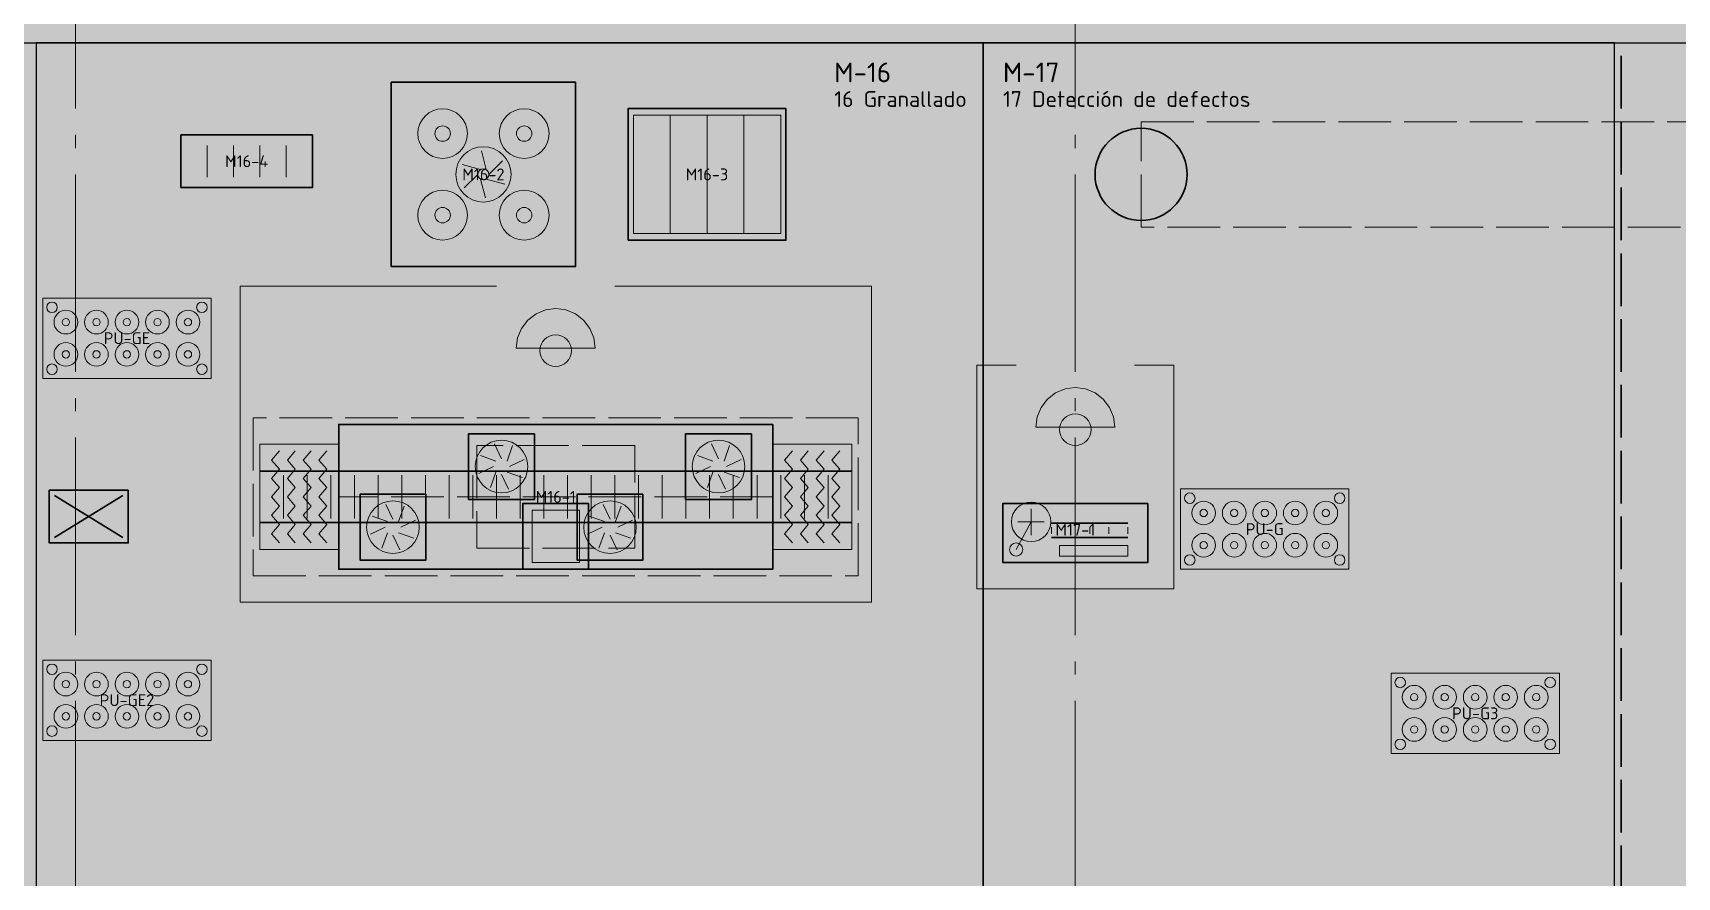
# Model space of a CAD drawing. Header units: millimetres. Extents: x 0 to 1189, y 0 to 841.
# Drawn here: x 535.8 to 660.8, y 606.6 to 670.8 of the extents above; entities that cross this region are included whole.
import ezdxf
from ezdxf.enums import TextEntityAlignment as Align

# ---------------------------------------------------------------- set-up
doc = ezdxf.new("R2010")
doc.units = ezdxf.units.MM
doc.linetypes.add('IRAM-E-TRAZOS', pattern=[5, 4, -1])
doc.linetypes.add('IRAM-F-TRAZO-PUNTO', pattern=[20, 15, -2, 1, -2])
for name, color, linetype, lineweight, true_color in [('A-AREA-TRABAJO', 30, 'CONTINUOUS', 13, 0xeb963c), ('A-DEFENSA', 2, 'CONTINUOUS', 35, 0xe6b400), ('A-DEM-RO', 1, 'CONTINUOUS', 35, 0xd21e1e), ('A-EQUIPO', 30, 'CONTINUOUS', 35, 0xe67800), ('A-PASILLO', 2, 'IRAM-E-TRAZOS', 35, 0xd7a500), ('A-SENDA', 2, 'CONTINUOUS', 25, 0xd7a500)]:
    doc.layers.add(name, color=color, linetype=linetype, lineweight=lineweight, true_color=true_color)
for name, color, linetype, lineweight in [('A-EJE', 1, 'IRAM-F-TRAZO-PUNTO', 18), ('A-EQUIPO-FINO', 8, 'CONTINUOUS', 13), ('A-EQUIPO-OCULTO', 8, 'IRAM-E-TRAZOS', 13), ('A-EQUIPO-RELLENO', 9, 'CONTINUOUS', 13), ('A-OPERARIO', 6, 'CONTINUOUS', 18), ('A-RELLENO', 9, 'CONTINUOUS', 13), ('A-SECTOR', 1, 'CONTINUOUS', 25), ('A-SECTOR-TXT', 1, 'CONTINUOUS', 25), ('A-SEGURIDAD', 1, 'IRAM-E-TRAZOS', 18), ('A-TEXTO', 7, 'CONTINUOUS', 18)]:
    doc.layers.add(name, color=color, linetype=linetype, lineweight=lineweight)
doc.styles.add('ISO3098', font='isocpeur.ttf')

msp = doc.modelspace()

# ---------------------------------------------------------------- hatches: boundary and pattern name
at = {"layer": 'A-EQUIPO-RELLENO', "true_color": 0xe6e6dc}
h = msp.add_hatch(color=7, dxfattribs=at)
h.dxf.hatch_style = 1
h.paths.add_polyline_path([(563, 653), (577, 653), (577, 667), (563, 667)])
at = {"layer": 'A-EQUIPO-RELLENO', "true_color": 0xeedec0}
h = msp.add_hatch(color=7, dxfattribs=at)
h.dxf.hatch_style = 1
h.paths.add_polyline_path([(581.4, 655.5), (592.6, 655.5), (592.6, 664.5), (581.4, 664.5)])
h = msp.add_hatch(color=7, dxfattribs=at)
h.dxf.hatch_style = 1
h.paths.add_polyline_path([(547, 659), (557, 659), (557, 663), (547, 663)])
at = {"layer": 'A-EQUIPO-RELLENO', "true_color": 0xeeeeee}
h = msp.add_hatch(color=7, dxfattribs=at)
h.dxf.hatch_style = 1
h.paths.add_polyline_path([(536.5, 644.5), (549.3, 644.5), (549.3, 650.6), (536.5, 650.6)])
at = {"layer": 'A-EQUIPO-RELLENO', "true_color": 0xfae1f5}
h = msp.add_hatch(color=7, dxfattribs=at)
h.dxf.hatch_style = 1
h.paths.add_polyline_path([(578.5, 646.8), (578.398, 647.576), (578.098, 648.3), (577.621, 648.921), (577, 649.398), (576.276, 649.698), (575.5, 649.8), (574.724, 649.698), (574, 649.398), (573.379, 648.921), (572.902, 648.3), (572.602, 647.576), (572.5, 646.8), (578.5, 646.8)])
at = {"layer": 'A-EQUIPO-RELLENO', "true_color": 0xffffff}
h = msp.add_hatch(color=7, dxfattribs=at)
h.dxf.hatch_style = 1
h.paths.add_polyline_path([(574.3, 646.6), (574.341, 646.289), (574.461, 646), (574.651, 645.751), (574.9, 645.561), (575.189, 645.441), (575.5, 645.4), (575.811, 645.441), (576.1, 645.561), (576.349, 645.751), (576.539, 646), (576.659, 646.289), (576.7, 646.6), (576.659, 646.911), (576.539, 647.2), (576.349, 647.449), (576.1, 647.639), (575.811, 647.759), (575.5, 647.8), (575.189, 647.759), (574.9, 647.639), (574.651, 647.449), (574.461, 647.2), (574.341, 646.911)])
at = {"layer": 'A-EQUIPO-RELLENO', "true_color": 0xfae1f5}
h = msp.add_hatch(color=7, dxfattribs=at)
h.dxf.hatch_style = 1
h.paths.add_polyline_path([(618, 640.8), (617.898, 641.576), (617.598, 642.3), (617.121, 642.921), (616.5, 643.398), (615.776, 643.698), (615, 643.8), (614.224, 643.698), (613.5, 643.398), (612.879, 642.921), (612.402, 642.3), (612.102, 641.576), (612, 640.8), (618, 640.8)])
at = {"layer": 'A-EQUIPO-RELLENO', "true_color": 0xffffff}
h = msp.add_hatch(color=7, dxfattribs=at)
h.dxf.hatch_style = 1
h.paths.add_polyline_path([(613.8, 640.6), (613.841, 640.289), (613.961, 640), (614.151, 639.751), (614.4, 639.561), (614.689, 639.441), (615, 639.4), (615.311, 639.441), (615.6, 639.561), (615.849, 639.751), (616.039, 640), (616.159, 640.289), (616.2, 640.6), (616.159, 640.911), (616.039, 641.2), (615.849, 641.449), (615.6, 641.639), (615.311, 641.759), (615, 641.8), (614.689, 641.759), (614.4, 641.639), (614.151, 641.449), (613.961, 641.2), (613.841, 640.911)])
at = {"layer": 'A-EQUIPO-RELLENO', "true_color": 0xeeeeee}
h = msp.add_hatch(color=7, dxfattribs=at)
h.dxf.hatch_style = 1
h.paths.add_polyline_path([(592, 641), (559, 641), (559, 630), (592, 630)])
at = {"layer": 'A-EQUIPO-RELLENO', "true_color": 0xcdd0d4}
h = msp.add_hatch(color=7, dxfattribs=at)
h.dxf.hatch_style = 1
h.paths.add_polyline_path([(573.875, 640.3), (568.875, 640.3), (568.875, 635.3), (573.875, 635.3)])
h = msp.add_hatch(color=7, dxfattribs=at)
h.dxf.hatch_style = 1
h.paths.add_polyline_path([(590.375, 640.3), (585.375, 640.3), (585.375, 635.3), (590.375, 635.3)])
at = {"layer": 'A-EQUIPO-RELLENO', "true_color": 0xe2e7ee}
h = msp.add_hatch(color=7, dxfattribs=at)
h.dxf.hatch_style = 1
h.paths.add_polyline_path([(559, 639.5), (553, 639.5), (553, 631.5), (559, 631.5)])
h = msp.add_hatch(color=7, dxfattribs=at)
h.dxf.hatch_style = 1
h.paths.add_polyline_path([(598, 639.5), (592, 639.5), (592, 631.5), (598, 631.5)])
at = {"layer": 'A-EQUIPO-RELLENO', "true_color": 0xeeeeee}
h = msp.add_hatch(color=7, dxfattribs=at)
h.dxf.hatch_style = 1
h.paths.add_polyline_path([(598, 637.45), (553, 637.45), (553, 633.55), (598, 633.55)])
at = {"layer": 'A-EQUIPO-RELLENO', "true_color": 0xf5cdc8}
h = msp.add_hatch(color=7, dxfattribs=at)
h.dxf.hatch_style = 1
h.paths.add_polyline_path([(543, 636), (537, 636), (537, 632), (543, 632)])
at = {"layer": 'A-EQUIPO-RELLENO', "true_color": 0xcdd0d4}
h = msp.add_hatch(color=7, dxfattribs=at)
h.dxf.hatch_style = 1
h.paths.add_polyline_path([(565.625, 635.7), (560.625, 635.7), (560.625, 630.7), (565.625, 630.7)])
h = msp.add_hatch(color=7, dxfattribs=at)
h.dxf.hatch_style = 1
h.paths.add_polyline_path([(578, 635), (573, 635), (573, 630), (578, 630)])
h = msp.add_hatch(color=7, dxfattribs=at)
h.dxf.hatch_style = 1
h.paths.add_polyline_path([(582.125, 635.7), (577.125, 635.7), (577.125, 630.7), (582.125, 630.7)])
at = {"layer": 'A-EQUIPO-RELLENO', "true_color": 0xeeeeee}
h = msp.add_hatch(color=7, dxfattribs=at)
h.dxf.hatch_style = 1
h.paths.add_polyline_path([(620.5, 635), (609.5, 635), (609.5, 630.5), (620.5, 630.5)])
h = msp.add_hatch(color=7, dxfattribs=at)
h.dxf.hatch_style = 1
h.paths.add_polyline_path([(623, 630), (635.8, 630), (635.8, 636.1), (623, 636.1)])
h = msp.add_hatch(color=7, dxfattribs=at)
h.dxf.hatch_style = 1
h.paths.add_polyline_path([(619, 633.5), (613.2, 633.5), (613.2, 632.4), (619, 632.4)])
h = msp.add_hatch(color=7, dxfattribs=at)
h.dxf.hatch_style = 1
h.paths.add_polyline_path([(536.5, 617), (549.3, 617), (549.3, 623.1), (536.5, 623.1)])
h = msp.add_hatch(color=7, dxfattribs=at)
h.dxf.hatch_style = 1
h.paths.add_polyline_path([(639, 616), (651.8, 616), (651.8, 622.1), (639, 622.1)])
at = {"layer": 'A-RELLENO', "true_color": 0xfff4b4}
h = msp.add_hatch(color=7, dxfattribs=at)
h.dxf.hatch_style = 1
h.paths.add_polyline_path([(223, 670), (743, 670), (743, 690), (223, 690)])
at = {"layer": 'A-RELLENO', "true_color": 0xf6f6f6}
h = msp.add_hatch(color=7, dxfattribs=at)
h.dxf.hatch_style = 1
h.paths.add_polyline_path([(521, 510), (536, 510), (536, 670), (521, 670)])
at = {"layer": 'A-RELLENO', "true_color": 0xfde4c8}
h = msp.add_hatch(color=7, dxfattribs=at)
h.dxf.hatch_style = 1
h.paths.add_polyline_path([(536, 600), (608, 600), (608, 670), (536, 670)])
h = msp.add_hatch(color=7, dxfattribs=at)
h.dxf.hatch_style = 1
h.paths.add_polyline_path([(608, 580), (656, 580), (656, 670), (608, 670)])
at = {"layer": 'A-RELLENO', "true_color": 0xf6f6f6}
h = msp.add_hatch(color=7, dxfattribs=at)
h.dxf.hatch_style = 1
h.paths.add_polyline_path([(656, 420), (671, 420), (671, 670), (656, 670)])

# ---------------------------------------------------------------- linework, layer by layer
at = {"layer": 'A-AREA-TRABAJO'}
for p, q in [((571, 651.5), (551.5, 651.5)), ((599.5, 651.5), (580, 651.5)), ((610.5, 645.5), (607.5, 645.5)), ((622.5, 645.5), (619.5, 645.5))]:
    msp.add_line(p, q, dxfattribs=at)
for points in [[(599.5, 651.5), (599.5, 627.5), (551.5, 627.5), (551.5, 651.5)], [(622.5, 645.5), (622.5, 628.5), (607.5, 628.5), (607.5, 645.5)]]:
    msp.add_lwpolyline(points, dxfattribs=at)
at = {"layer": 'A-DEFENSA'}
for p, q in [((536, 670), (548, 670)), ((561, 670), (655, 670))]:
    msp.add_line(p, q, dxfattribs=at)
at = {"layer": 'A-DEM-RO'}
for p, q in [((542.6, 635.6), (537.4, 632.4)), ((542.6, 632.4), (537.4, 635.6))]:
    msp.add_line(p, q, dxfattribs=at)
msp.add_lwpolyline([(543, 636), (537, 636), (537, 632), (543, 632)], close=True, dxfattribs=at)
at = {"layer": 'A-EJE'}
for p, q in [((539, 185), (539, 696)), ((615, 185), (615, 696))]:
    msp.add_line(p, q, dxfattribs=at)
at = {"layer": 'A-EQUIPO'}
for p, q in [((598, 637.45), (553, 637.45)), ((598, 633.55), (553, 633.55)), ((619, 633.5), (613.2, 633.5)), ((619, 632.4), (613.2, 632.4))]:
    msp.add_line(p, q, dxfattribs=at)
for points in [[(563, 653), (577, 653), (577, 667), (563, 667)], [(581, 655), (593, 655), (593, 665), (581, 665)], [(547, 659), (557, 659), (557, 663), (547, 663)], [(592, 641), (559, 641), (559, 630), (592, 630)], [(573.875, 640.3), (568.875, 640.3), (568.875, 635.3), (573.875, 635.3)], [(590.375, 640.3), (585.375, 640.3), (585.375, 635.3), (590.375, 635.3)], [(565.625, 635.7), (560.625, 635.7), (560.625, 630.7), (565.625, 630.7)], [(578, 635), (573, 635), (573, 630), (578, 630)], [(582.125, 635.7), (577.125, 635.7), (577.125, 630.7), (582.125, 630.7)], [(620.5, 635), (609.5, 635), (609.5, 630.5), (620.5, 630.5)]]:
    msp.add_lwpolyline(points, close=True, dxfattribs=at)
msp.add_circle((620, 660), 3.5, dxfattribs=at)
at = {"layer": 'A-EQUIPO-FINO'}
for p, q in [((584.2, 655.5), (584.2, 664.5)), ((587, 655.5), (587, 664.5)), ((589.8, 655.5), (589.8, 664.5)), ((549, 659.8), (549, 662.2)), ((551, 659.8), (551, 662.2)), ((553, 659.8), (553, 662.2)), ((555, 659.8), (555, 662.2)), ((571.375, 638.4), (570.843, 639.52)), ((571.799, 638.224), (572.215, 639.392)), ((587.875, 638.4), (587.343, 639.52)), ((588.299, 638.224), (588.715, 639.392)), ((570.775, 637.8), (569.655, 637.268)), ((570.951, 638.224), (569.783, 638.64)), ((571.975, 637.8), (573.095, 638.332)), ((587.275, 637.8), (586.155, 637.268)), ((587.451, 638.224), (586.283, 638.64)), ((588.475, 637.8), (589.595, 638.332)), ((553, 637.15), (553, 633.85)), ((554.8, 637.15), (554.8, 633.85)), ((556.6, 637.15), (556.6, 633.85)), ((558.4, 637.15), (558.4, 633.85)), ((560.2, 637.15), (560.2, 633.85)), ((562, 637.15), (562, 633.85)), ((563.8, 637.15), (563.8, 633.85)), ((565.6, 637.15), (565.6, 633.85)), ((567.4, 637.15), (567.4, 633.85)), ((569.2, 637.15), (569.2, 633.85)), ((570.951, 637.376), (570.535, 636.208)), ((571, 637.15), (571, 633.85)), ((571.375, 637.2), (571.907, 636.08)), ((571.799, 637.376), (572.967, 636.96)), ((572.8, 637.15), (572.8, 633.85)), ((574.6, 637.15), (574.6, 633.85)), ((576.4, 637.15), (576.4, 633.85)), ((578.2, 637.15), (578.2, 633.85)), ((580, 637.15), (580, 633.85)), ((581.8, 637.15), (581.8, 633.85)), ((583.6, 637.15), (583.6, 633.85)), ((585.4, 637.15), (585.4, 633.85)), ((587.451, 637.376), (587.035, 636.208)), ((587.2, 637.15), (587.2, 633.85)), ((587.875, 637.2), (588.407, 636.08)), ((588.299, 637.376), (589.467, 636.96)), ((589, 637.15), (589, 633.85)), ((590.8, 637.15), (590.8, 633.85)), ((592.6, 637.15), (592.6, 633.85)), ((594.4, 637.15), (594.4, 633.85)), ((596.2, 637.15), (596.2, 633.85)), ((598, 637.15), (598, 633.85)), ((562.701, 633.624), (561.533, 634.04)), ((563.125, 633.8), (562.593, 634.92)), ((563.549, 633.624), (563.965, 634.792)), ((579.201, 633.624), (578.033, 634.04)), ((579.625, 633.8), (579.093, 634.92)), ((580.049, 633.624), (580.465, 634.792)), ((611.64, 634.6), (611.64, 632.6)), ((562.525, 633.2), (561.405, 632.668)), ((562.701, 632.776), (562.285, 631.608)), ((563.125, 632.6), (563.657, 631.48)), ((563.549, 632.776), (564.717, 632.36)), ((563.725, 633.2), (564.845, 633.732)), ((579.025, 633.2), (577.905, 632.668)), ((579.201, 632.776), (578.785, 631.608)), ((579.625, 632.6), (580.157, 631.48)), ((580.049, 632.776), (581.217, 632.36)), ((580.225, 633.2), (581.345, 633.732)), ((611.64, 633.6), (610.5, 631.5)), ((612.64, 633.6), (610.64, 633.6)), ((613.2, 633.2), (613.2, 632.7)), ((614.65, 633.2), (614.65, 632.7)), ((616.1, 633.2), (616.1, 632.7)), ((617.55, 633.2), (617.55, 632.7)), ((619, 633.2), (619, 632.7))]:
    msp.add_line(p, q, dxfattribs=at)
for points in [[(581.4, 655.5), (592.6, 655.5), (592.6, 664.5), (581.4, 664.5)], [(536.5, 644.5), (549.3, 644.5), (549.3, 650.6), (536.5, 650.6)], [(559, 639.5), (553, 639.5), (553, 631.5), (559, 631.5)], [(598, 639.5), (592, 639.5), (592, 631.5), (598, 631.5)], [(623, 630), (635.8, 630), (635.8, 636.1), (623, 636.1)], [(577.3, 634.5), (573.7, 634.5), (573.7, 630.5), (577.3, 630.5)], [(619, 631.8), (613.8, 631.8), (613.8, 631), (619, 631)], [(536.5, 617), (549.3, 617), (549.3, 623.1), (536.5, 623.1)], [(639, 616), (651.8, 616), (651.8, 622.1), (639, 622.1)]]:
    msp.add_lwpolyline(points, close=True, dxfattribs=at)
for points in [[(570.21, 660.364), (569.844, 661.778)], [(569.79, 660.364), (568.382, 660.754)], [(569.58, 660), (568.538, 658.976)], [(570.42, 660), (571.462, 661.024)], [(569.79, 659.636), (570.156, 658.222)], [(570.21, 659.636), (571.618, 659.246)], [(554.5, 639), (553.9, 638.3), (554.5, 637.6), (553.9, 636.9), (554.5, 636.2), (553.9, 635.5), (554.5, 634.8), (553.9, 634.1), (554.5, 633.4), (553.9, 632.7), (554.5, 632)], [(555.7, 639), (555.1, 638.3), (555.7, 637.6), (555.1, 636.9), (555.7, 636.2), (555.1, 635.5), (555.7, 634.8), (555.1, 634.1), (555.7, 633.4), (555.1, 632.7), (555.7, 632)], [(556.9, 639), (556.3, 638.3), (556.9, 637.6), (556.3, 636.9), (556.9, 636.2), (556.3, 635.5), (556.9, 634.8), (556.3, 634.1), (556.9, 633.4), (556.3, 632.7), (556.9, 632)], [(558.1, 639), (557.5, 638.3), (558.1, 637.6), (557.5, 636.9), (558.1, 636.2), (557.5, 635.5), (558.1, 634.8), (557.5, 634.1), (558.1, 633.4), (557.5, 632.7), (558.1, 632)], [(593.5, 639), (592.9, 638.3), (593.5, 637.6), (592.9, 636.9), (593.5, 636.2), (592.9, 635.5), (593.5, 634.8), (592.9, 634.1), (593.5, 633.4), (592.9, 632.7), (593.5, 632)], [(594.7, 639), (594.1, 638.3), (594.7, 637.6), (594.1, 636.9), (594.7, 636.2), (594.1, 635.5), (594.7, 634.8), (594.1, 634.1), (594.7, 633.4), (594.1, 632.7), (594.7, 632)], [(595.9, 639), (595.3, 638.3), (595.9, 637.6), (595.3, 636.9), (595.9, 636.2), (595.3, 635.5), (595.9, 634.8), (595.3, 634.1), (595.9, 633.4), (595.3, 632.7), (595.9, 632)], [(597.1, 639), (596.5, 638.3), (597.1, 637.6), (596.5, 636.9), (597.1, 636.2), (596.5, 635.5), (597.1, 634.8), (596.5, 634.1), (597.1, 633.4), (596.5, 632.7), (597.1, 632)]]:
    msp.add_lwpolyline(points, dxfattribs=at)
for centre, radius in [((566.9, 663.1), 1.89), ((573.1, 663.1), 1.89), ((566.9, 663.1), 0.588), ((573.1, 663.1), 0.588), ((570, 660), 2.1), ((570, 660), 0.42), ((566.9, 656.9), 1.89), ((573.1, 656.9), 1.89), ((566.9, 656.9), 0.588), ((573.1, 656.9), 0.588), ((537.2, 649.9), 0.4), ((548.6, 649.9), 0.4), ((538.26, 648.775), 0.9), ((538.26, 648.775), 0.28), ((540.58, 648.775), 0.9), ((540.58, 648.775), 0.28), ((542.9, 648.775), 0.9), ((542.9, 648.775), 0.28), ((545.22, 648.775), 0.9), ((545.22, 648.775), 0.28), ((547.54, 648.775), 0.9), ((547.54, 648.775), 0.28), ((538.26, 646.325), 0.9), ((538.26, 646.325), 0.28), ((540.58, 646.325), 0.9), ((540.58, 646.325), 0.28), ((542.9, 646.325), 0.9), ((542.9, 646.325), 0.28), ((545.22, 646.325), 0.9), ((545.22, 646.325), 0.28), ((547.54, 646.325), 0.9), ((547.54, 646.325), 0.28), ((537.2, 645.2), 0.4), ((548.6, 645.2), 0.4), ((571.375, 637.8), 2), ((587.875, 637.8), 2), ((563.125, 633.2), 2), ((579.625, 633.2), 2), ((611.64, 633.6), 1.5), ((623.7, 635.4), 0.4), ((624.76, 634.275), 0.9), ((627.08, 634.275), 0.9), ((629.4, 634.275), 0.9), ((631.72, 634.275), 0.9), ((634.04, 634.275), 0.9), ((635.1, 635.4), 0.4), ((624.76, 634.275), 0.28), ((627.08, 634.275), 0.28), ((629.4, 634.275), 0.28), ((631.72, 634.275), 0.28), ((634.04, 634.275), 0.28), ((624.76, 631.825), 0.9), ((627.08, 631.825), 0.9), ((629.4, 631.825), 0.9), ((631.72, 631.825), 0.9), ((634.04, 631.825), 0.9), ((610.5, 631.5), 0.5), ((624.76, 631.825), 0.28), ((627.08, 631.825), 0.28), ((629.4, 631.825), 0.28), ((631.72, 631.825), 0.28), ((634.04, 631.825), 0.28), ((623.7, 630.7), 0.4), ((635.1, 630.7), 0.4), ((537.2, 622.4), 0.4), ((548.6, 622.4), 0.4), ((538.26, 621.275), 0.9), ((538.26, 621.275), 0.28), ((540.58, 621.275), 0.9), ((540.58, 621.275), 0.28), ((542.9, 621.275), 0.9), ((542.9, 621.275), 0.28), ((545.22, 621.275), 0.9), ((545.22, 621.275), 0.28), ((547.54, 621.275), 0.9), ((547.54, 621.275), 0.28), ((639.7, 621.4), 0.4), ((651.1, 621.4), 0.4), ((640.76, 620.275), 0.9), ((640.76, 620.275), 0.28), ((643.08, 620.275), 0.9), ((643.08, 620.275), 0.28), ((645.4, 620.275), 0.9), ((645.4, 620.275), 0.28), ((647.72, 620.275), 0.9), ((647.72, 620.275), 0.28), ((650.04, 620.275), 0.9), ((650.04, 620.275), 0.28), ((538.26, 618.825), 0.9), ((538.26, 618.825), 0.28), ((540.58, 618.825), 0.9), ((540.58, 618.825), 0.28), ((542.9, 618.825), 0.9), ((542.9, 618.825), 0.28), ((545.22, 618.825), 0.9), ((545.22, 618.825), 0.28), ((547.54, 618.825), 0.9), ((547.54, 618.825), 0.28), ((537.2, 617.7), 0.4), ((548.6, 617.7), 0.4), ((640.76, 617.825), 0.9), ((640.76, 617.825), 0.28), ((643.08, 617.825), 0.9), ((643.08, 617.825), 0.28), ((645.4, 617.825), 0.9), ((645.4, 617.825), 0.28), ((647.72, 617.825), 0.9), ((647.72, 617.825), 0.28), ((650.04, 617.825), 0.9), ((650.04, 617.825), 0.28), ((639.7, 616.7), 0.4), ((651.1, 616.7), 0.4)]:
    msp.add_circle(centre, radius, dxfattribs=at)
at = {"layer": 'A-EQUIPO-OCULTO'}
msp.add_line((592, 635.5), (559, 635.5), dxfattribs=at)
msp.add_lwpolyline([(761, 630), (733, 630), (733, 640), (761, 640), (761, 656), (620, 656), (620, 664), (761, 664), (761, 674), (825, 674), (825, 436), (761, 436), (761, 440), (735, 440), (735, 450), (761, 450), (761, 630)], dxfattribs=at)
msp.add_lwpolyline([(581.5, 639.4), (569.5, 639.4), (569.5, 631.6), (581.5, 631.6)], close=True, dxfattribs=at)
at = {"layer": 'A-OPERARIO'}
for points in [[(578.5, 646.8), (578.398, 647.576), (578.098, 648.3), (577.621, 648.921), (577, 649.398), (576.276, 649.698), (575.5, 649.8), (574.724, 649.698), (574, 649.398), (573.379, 648.921), (572.902, 648.3), (572.602, 647.576), (572.5, 646.8)], [(618, 640.8), (617.898, 641.576), (617.598, 642.3), (617.121, 642.921), (616.5, 643.398), (615.776, 643.698), (615, 643.8), (614.224, 643.698), (613.5, 643.398), (612.879, 642.921), (612.402, 642.3), (612.102, 641.576), (612, 640.8)]]:
    msp.add_lwpolyline(points, close=True, dxfattribs=at)
for centre in [(575.5, 646.6), (615, 640.6)]:
    msp.add_circle(centre, 1.2, dxfattribs=at)
at = {"layer": 'A-PASILLO'}
msp.add_line((656.5, 420), (656.5, 670), dxfattribs=at)
at = {"layer": 'A-SECTOR'}
for points in [[(536, 600), (608, 600), (608, 670), (536, 670)], [(608, 580), (656, 580), (656, 670), (608, 670)]]:
    msp.add_lwpolyline(points, close=True, dxfattribs=at)
at = {"layer": 'A-SEGURIDAD'}
msp.add_lwpolyline([(598.5, 641.5), (552.5, 641.5), (552.5, 629.5), (598.5, 629.5)], close=True, dxfattribs=at)
at = {"layer": 'A-SENDA'}
msp.add_lwpolyline([(223, 670), (743, 670), (743, 690), (223, 690)], close=True, dxfattribs=at)

# ---------------------------------------------------------------- texts
at = {"layer": 'A-SECTOR-TXT', "style": 'ISO3098'}
for s, height, p in [('M-16', 1.5, (596.672, 668.5)), ('M-17', 1.5, (609.5, 668.5)), ('16 Granallado', 1.2, (596.672, 666.325)), ('17 Detección de defectos', 1.2, (609.5, 666.325))]:
    msp.add_text(s, height=height, dxfattribs=at).set_placement(p, align=Align.TOP_LEFT)
at = {"layer": 'A-TEXTO', "style": 'ISO3098'}
for s, p in [('M16-4', (552, 661)), ('M16-2', (570, 660)), ('M16-3', (587, 660)), ('PU-GE', (542.9, 647.55)), ('M16-1', (575.5, 635.5)), ('M17-1', (615, 633)), ('PU-G', (629.4, 633.05)), ('PU-GE2', (542.9, 620.05)), ('PU-G3', (645.4, 619.05))]:
    msp.add_text(s, height=0.9, dxfattribs=at).set_placement(p, align=Align.MIDDLE_CENTER)

doc.saveas('drawing.dxf')
